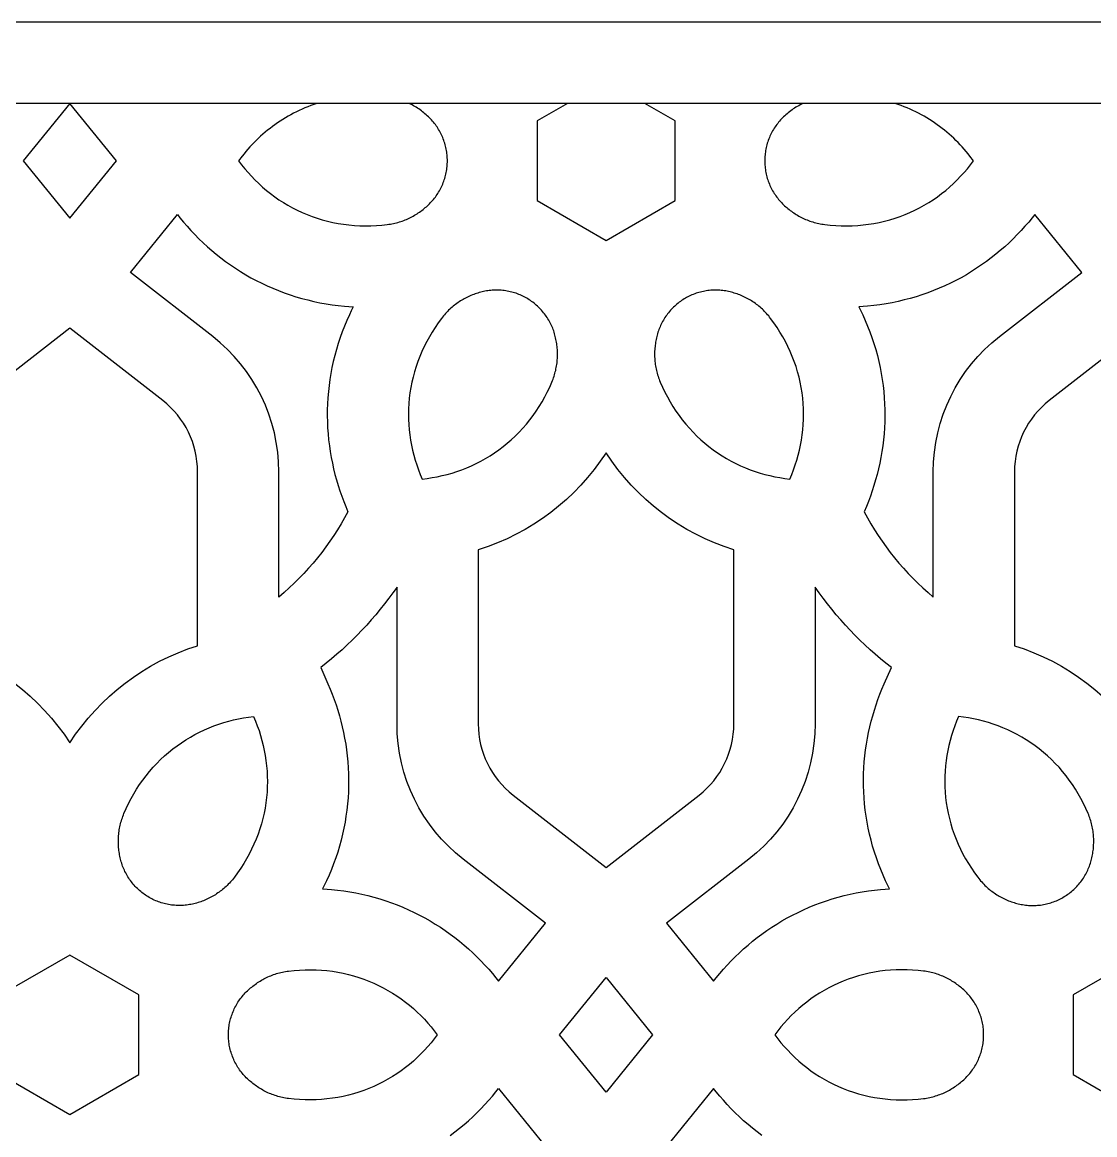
# Model space of a CAD drawing. Extents: x 14322 to 28868, y 1949 to 5319.
# Drawn here: x 19731 to 21516, y 3468 to 5319 of the extents above; entities that cross this region are included whole.
import ezdxf

# ---------------------------------------------------------------- set-up
doc = ezdxf.new("R2010")
doc.units = 0
doc.layers.add('LAYER_01', color=1, linetype='CONTINUOUS')

msp = doc.modelspace()

# ---------------------------------------------------------------- linework, layer by layer
at = {"layer": 'LAYER_01'}
for points in [[(14321.9, 1949.2), (28868, 1949.2), (28868, 5318.8), (14321.9, 5318.8)], [(14457.1, 2084.4), (28732.8, 2084.4), (28732.8, 5183.7), (14457.1, 5183.7)], [(19810.5, 5183.7), (19733, 5088.3), (19810.5, 4992.9), (19887.9, 5088.3)], [(20221.5, 5183.7), (20216.5, 5182), (20211.5, 5180.2), (20206.6, 5178.3), (20201.7, 5176.3), (20196.9, 5174.2), (20192.1, 5172), (20187.4, 5169.8), (20182.8, 5167.4), (20178.1, 5164.9), (20173.6, 5162.4), (20169.1, 5159.8), (20164.7, 5157), (20160.4, 5154.3), (20156.1, 5151.4), (20151.8, 5148.4), (20147.7, 5145.4), (20143.6, 5142.3), (20139.6, 5139.1), (20135.7, 5135.8), (20131.8, 5132.5), (20128, 5129.1), (20124.3, 5125.7), (20120.6, 5122.2), (20117.1, 5118.6), (20113.6, 5115), (20110.1, 5111.3), (20106.8, 5107.6), (20103.5, 5103.8), (20100.4, 5100), (20097.2, 5096.2), (20091.3, 5088.3), (20096.3, 5081.7), (20101.5, 5075.1), (20107, 5068.7), (20112.7, 5062.5), (20118.6, 5056.4), (20124.8, 5050.4), (20131.1, 5044.7), (20137.7, 5039.1), (20144.4, 5033.7), (20151.4, 5028.5), (20158.5, 5023.6), (20165.9, 5018.8), (20173.4, 5014.3), (20181.1, 5010.1), (20189, 5006.1), (20197, 5002.3), (20205.2, 4998.9), (20213.5, 4995.7), (20222, 4992.8), (20230.5, 4990.1), (20239.2, 4987.8), (20248, 4985.8), (20256.9, 4984.1), (20265.8, 4982.6), (20274.9, 4981.5), (20283.9, 4980.7), (20293, 4980.2), (20302.2, 4980), (20311.3, 4980.1), (20320.5, 4980.5), (20329.6, 4981.3), (20338.7, 4982.3), (20341.3, 4982.6), (20343.9, 4983), (20346.4, 4983.5), (20348.9, 4984), (20351.4, 4984.6), (20353.9, 4985.2), (20356.4, 4985.8), (20358.8, 4986.6), (20361.2, 4987.3), (20363.6, 4988.1), (20366, 4989), (20368.3, 4989.9), (20370.7, 4990.9), (20372.9, 4991.9), (20375.2, 4992.9), (20377.4, 4994), (20379.7, 4995.2), (20381.8, 4996.3), (20384, 4997.6), (20386.1, 4998.8), (20388.2, 5000.1), (20390.3, 5001.5), (20392.3, 5002.9), (20394.3, 5004.3), (20396.2, 5005.8), (20398.2, 5007.3), (20400.1, 5008.8), (20401.9, 5010.4), (20403.8, 5011.9), (20405.6, 5013.6), (20407.3, 5015.2), (20409, 5016.9), (20410.7, 5018.7), (20412.4, 5020.4), (20414, 5022.3), (20415.6, 5024.1), (20417.2, 5026), (20418.7, 5028), (20420.1, 5030), (20421.5, 5032), (20422.9, 5034.1), (20424.2, 5036.2), (20425.5, 5038.4), (20426.7, 5040.6), (20427.9, 5042.8), (20429, 5045.1), (20430, 5047.3), (20431, 5049.6), (20431.9, 5052), (20432.8, 5054.3), (20433.6, 5056.7), (20434.4, 5059.1), (20435.1, 5061.5), (20435.7, 5063.9), (20436.3, 5066.3), (20436.8, 5068.8), (20437.3, 5071.2), (20437.7, 5073.7), (20438, 5076.1), (20438.3, 5078.6), (20438.5, 5081), (20438.6, 5083.4), (20438.7, 5085.9), (20438.7, 5088.3), (20438.7, 5090.7), (20438.6, 5093.1), (20438.5, 5095.6), (20438.3, 5098), (20438, 5100.5), (20437.7, 5102.9), (20437.3, 5105.4), (20436.8, 5107.8), (20436.3, 5110.2), (20435.7, 5112.7), (20435.1, 5115.1), (20434.4, 5117.5), (20433.6, 5119.9), (20432.8, 5122.3), (20431.9, 5124.6), (20431, 5126.9), (20430, 5129.3), (20429, 5131.5), (20427.9, 5133.8), (20426.7, 5136), (20425.5, 5138.2), (20424.2, 5140.4), (20422.9, 5142.5), (20421.5, 5144.6), (20420.1, 5146.6), (20418.7, 5148.6), (20417.2, 5150.6), (20415.6, 5152.5), (20414, 5154.3), (20412.4, 5156.2), (20410.7, 5157.9), (20409, 5159.7), (20407.2, 5161.5), (20405.3, 5163.2), (20403.4, 5165), (20401.4, 5166.6), (20399.5, 5168.3), (20397.4, 5169.9), (20395.4, 5171.5), (20393.3, 5173), (20391.1, 5174.5), (20388.9, 5176), (20386.7, 5177.4), (20384.5, 5178.7), (20382.2, 5180), (20379.9, 5181.3), (20377.5, 5182.5), (20375.2, 5183.7)], [(20638.3, 5183.7), (20587.9, 5154.6), (20587.9, 5022), (20702.7, 4955.7), (20817.6, 5022), (20817.6, 5154.6), (20767.2, 5183.7)], [(21030.3, 5183.7), (21027.9, 5182.5), (21025.5, 5181.3), (21023.2, 5180), (21020.9, 5178.7), (21018.7, 5177.4), (21016.5, 5176), (21014.3, 5174.5), (21012.2, 5173), (21010.1, 5171.5), (21008, 5169.9), (21006, 5168.3), (21004, 5166.6), (21002, 5165), (21000.1, 5163.2), (20998.2, 5161.5), (20996.4, 5159.7), (20994.7, 5157.9), (20993, 5156.2), (20991.4, 5154.3), (20989.8, 5152.5), (20988.3, 5150.6), (20986.8, 5148.6), (20985.3, 5146.6), (20983.9, 5144.6), (20982.5, 5142.5), (20981.2, 5140.4), (20979.9, 5138.2), (20978.7, 5136), (20977.6, 5133.8), (20976.5, 5131.5), (20975.4, 5129.3), (20974.4, 5126.9), (20973.5, 5124.6), (20972.6, 5122.3), (20971.8, 5119.9), (20971, 5117.5), (20970.3, 5115.1), (20969.7, 5112.7), (20969.1, 5110.2), (20968.6, 5107.8), (20968.2, 5105.4), (20967.8, 5102.9), (20967.4, 5100.5), (20967.2, 5098), (20967, 5095.6), (20966.8, 5093.1), (20966.7, 5090.7), (20966.7, 5088.3), (20966.7, 5085.9), (20966.8, 5083.4), (20967, 5081), (20967.2, 5078.6), (20967.4, 5076.1), (20967.8, 5073.7), (20968.2, 5071.2), (20968.6, 5068.8), (20969.1, 5066.3), (20969.7, 5063.9), (20970.3, 5061.5), (20971, 5059.1), (20971.8, 5056.7), (20972.6, 5054.3), (20973.5, 5052), (20974.4, 5049.6), (20975.4, 5047.3), (20976.5, 5045.1), (20977.6, 5042.8), (20978.7, 5040.6), (20979.9, 5038.4), (20981.2, 5036.2), (20982.5, 5034.1), (20983.9, 5032), (20985.3, 5030), (20986.8, 5028), (20988.3, 5026), (20989.8, 5024.1), (20991.4, 5022.3), (20993, 5020.4), (20994.7, 5018.7), (20996.4, 5016.9), (20998.1, 5015.2), (20999.9, 5013.6), (21001.7, 5011.9), (21003.5, 5010.4), (21005.4, 5008.8), (21007.3, 5007.3), (21009.2, 5005.8), (21011.2, 5004.3), (21013.1, 5002.9), (21015.2, 5001.5), (21017.2, 5000.1), (21019.3, 4998.8), (21021.4, 4997.6), (21023.6, 4996.3), (21025.8, 4995.2), (21028, 4994), (21030.2, 4992.9), (21032.5, 4991.9), (21034.8, 4990.9), (21037.1, 4989.9), (21039.4, 4989), (21041.8, 4988.1), (21044.2, 4987.3), (21046.6, 4986.6), (21049, 4985.8), (21051.5, 4985.2), (21054, 4984.6), (21056.5, 4984), (21059, 4983.5), (21061.5, 4983), (21064.1, 4982.6), (21066.7, 4982.3), (21075.8, 4981.3), (21085, 4980.5), (21094.1, 4980.1), (21103.3, 4980), (21112.4, 4980.2), (21121.5, 4980.7), (21130.6, 4981.5), (21139.6, 4982.6), (21148.5, 4984.1), (21157.4, 4985.8), (21166.2, 4987.8), (21174.9, 4990.1), (21183.5, 4992.8), (21191.9, 4995.7), (21200.2, 4998.9), (21208.4, 5002.3), (21216.4, 5006.1), (21224.3, 5010.1), (21232, 5014.3), (21239.6, 5018.8), (21246.9, 5023.6), (21254.1, 5028.5), (21261, 5033.7), (21267.8, 5039.1), (21274.3, 5044.7), (21280.7, 5050.4), (21286.8, 5056.4), (21292.7, 5062.5), (21298.4, 5068.7), (21303.9, 5075.1), (21309.1, 5081.7), (21314.2, 5088.3), (21308.2, 5096.2), (21305.1, 5100), (21301.9, 5103.8), (21298.6, 5107.6), (21295.3, 5111.3), (21291.9, 5115), (21288.4, 5118.6), (21284.8, 5122.2), (21281.2, 5125.7), (21277.4, 5129.1), (21273.6, 5132.5), (21269.8, 5135.8), (21265.8, 5139.1), (21261.8, 5142.3), (21257.7, 5145.4), (21253.6, 5148.4), (21249.4, 5151.4), (21245.1, 5154.3), (21240.7, 5157), (21236.3, 5159.8), (21231.8, 5162.4), (21227.3, 5164.9), (21222.7, 5167.4), (21218, 5169.8), (21213.3, 5172), (21208.5, 5174.2), (21203.7, 5176.3), (21198.8, 5178.3), (21193.9, 5180.2), (21188.9, 5182), (21183.9, 5183.7)], [(20570.7, 4859.7), (20568.6, 4860.9), (20566.5, 4862), (20564.3, 4863.1), (20562.1, 4864.1), (20559.8, 4865.1), (20557.5, 4866.1), (20555.2, 4867), (20552.9, 4867.8), (20550.5, 4868.6), (20548.1, 4869.3), (20545.7, 4869.9), (20543.3, 4870.5), (20540.8, 4871.1), (20538.4, 4871.6), (20535.9, 4872), (20533.4, 4872.3), (20530.9, 4872.6), (20528.4, 4872.8), (20525.9, 4873), (20523.4, 4873.1), (20520.9, 4873.2), (20518.4, 4873.1), (20515.9, 4873.1), (20513.4, 4872.9), (20510.9, 4872.7), (20508.5, 4872.5), (20506, 4872.1), (20503.6, 4871.8), (20501.2, 4871.3), (20498.8, 4870.8), (20496.4, 4870.3), (20494.1, 4869.7), (20491.7, 4869), (20489.4, 4868.3), (20487.1, 4867.6), (20484.8, 4866.8), (20482.5, 4865.9), (20480.3, 4865.1), (20478, 4864.1), (20475.7, 4863.2), (20473.5, 4862.2), (20471.3, 4861.1), (20469.1, 4860), (20466.9, 4858.8), (20464.8, 4857.6), (20462.6, 4856.4), (20460.5, 4855.1), (20458.4, 4853.7), (20456.4, 4852.4), (20454.3, 4850.9), (20452.3, 4849.4), (20450.3, 4847.9), (20448.4, 4846.3), (20446.4, 4844.7), (20444.5, 4843.1), (20442.7, 4841.3), (20440.8, 4839.6), (20439, 4837.8), (20437.2, 4836), (20435.5, 4834.1), (20433.8, 4832.1), (20432.1, 4830.2), (20430.5, 4828.2), (20428.9, 4826.1), (20423.5, 4818.7), (20418.3, 4811.1), (20413.3, 4803.4), (20408.7, 4795.6), (20404.3, 4787.5), (20400.2, 4779.4), (20396.3, 4771.2), (20392.8, 4762.8), (20389.5, 4754.3), (20386.6, 4745.8), (20384, 4737.2), (20381.6, 4728.5), (20379.6, 4719.7), (20377.9, 4711), (20376.5, 4702.2), (20375.4, 4693.3), (20374.6, 4684.5), (20374.2, 4675.7), (20374, 4666.9), (20374.1, 4658.1), (20374.5, 4649.4), (20375.3, 4640.7), (20376.3, 4632.1), (20377.6, 4623.6), (20379.1, 4615.1), (20380.9, 4606.7), (20383, 4598.4), (20385.3, 4590.3), (20387.9, 4582.2), (20390.7, 4574.3), (20393.7, 4566.4), (20397, 4558.8), (20405.3, 4559.8), (20413.5, 4561.1), (20421.8, 4562.6), (20430.1, 4564.4), (20438.3, 4566.5), (20446.5, 4568.8), (20454.7, 4571.4), (20462.8, 4574.3), (20470.8, 4577.5), (20478.8, 4580.9), (20486.7, 4584.6), (20494.5, 4588.6), (20502.1, 4592.9), (20509.7, 4597.5), (20517.1, 4602.3), (20524.3, 4607.4), (20531.4, 4612.7), (20538.3, 4618.3), (20545.1, 4624.2), (20551.6, 4630.3), (20558, 4636.7), (20564.1, 4643.3), (20570.1, 4650.1), (20575.8, 4657.1), (20581.3, 4664.4), (20586.5, 4671.8), (20591.5, 4679.5), (20596.2, 4687.3), (20600.7, 4695.3), (20604.9, 4703.4), (20608.9, 4711.7), (20612.6, 4720.1), (20613.5, 4722.5), (20614.5, 4724.9), (20615.3, 4727.3), (20616.2, 4729.8), (20616.9, 4732.2), (20617.6, 4734.7), (20618.3, 4737.1), (20618.9, 4739.6), (20619.4, 4742.1), (20619.9, 4744.6), (20620.3, 4747), (20620.7, 4749.5), (20621.1, 4752), (20621.3, 4754.5), (20621.6, 4757), (20621.7, 4759.5), (20621.8, 4762), (20621.9, 4764.4), (20621.9, 4766.9), (20621.9, 4769.4), (20621.8, 4771.8), (20621.7, 4774.3), (20621.5, 4776.7), (20621.2, 4779.2), (20621, 4781.6), (20620.6, 4784), (20620.2, 4786.4), (20619.8, 4788.8), (20619.4, 4791.2), (20618.8, 4793.6), (20618.3, 4795.9), (20617.7, 4798.3), (20617, 4800.6), (20616.3, 4802.9), (20615.6, 4805.3), (20614.7, 4807.6), (20613.9, 4809.9), (20612.9, 4812.2), (20611.9, 4814.4), (20610.8, 4816.7), (20609.7, 4818.9), (20608.5, 4821.1), (20607.3, 4823.3), (20606, 4825.4), (20604.7, 4827.5), (20603.3, 4829.6), (20601.8, 4831.7), (20600.3, 4833.7), (20598.8, 4835.6), (20597.2, 4837.6), (20595.5, 4839.5), (20593.8, 4841.3), (20592.1, 4843.1), (20590.3, 4844.9), (20588.5, 4846.6), (20586.7, 4848.3), (20584.8, 4849.9), (20582.9, 4851.4), (20580.9, 4853), (20578.9, 4854.4), (20576.9, 4855.8), (20574.9, 4857.2), (20572.8, 4858.4)], [(20834.7, 4859.7), (20832.6, 4858.4), (20830.6, 4857.2), (20828.5, 4855.8), (20826.5, 4854.4), (20824.5, 4853), (20822.6, 4851.4), (20820.6, 4849.9), (20818.8, 4848.3), (20816.9, 4846.6), (20815.1, 4844.9), (20813.3, 4843.1), (20811.6, 4841.3), (20809.9, 4839.5), (20808.2, 4837.6), (20806.6, 4835.6), (20805.1, 4833.7), (20803.6, 4831.7), (20802.1, 4829.6), (20800.7, 4827.5), (20799.4, 4825.4), (20798.1, 4823.3), (20796.9, 4821.1), (20795.7, 4818.9), (20794.6, 4816.7), (20793.5, 4814.4), (20792.5, 4812.2), (20791.6, 4809.9), (20790.7, 4807.6), (20789.9, 4805.3), (20789.1, 4802.9), (20788.4, 4800.6), (20787.7, 4798.3), (20787.1, 4795.9), (20786.6, 4793.6), (20786.1, 4791.2), (20785.6, 4788.8), (20785.2, 4786.4), (20784.8, 4784), (20784.5, 4781.6), (20784.2, 4779.2), (20784, 4776.7), (20783.8, 4774.3), (20783.6, 4771.8), (20783.5, 4769.4), (20783.5, 4766.9), (20783.5, 4764.4), (20783.6, 4762), (20783.7, 4759.5), (20783.9, 4757), (20784.1, 4754.5), (20784.4, 4752), (20784.7, 4749.5), (20785.1, 4747), (20785.5, 4744.6), (20786, 4742.1), (20786.5, 4739.6), (20787.1, 4737.1), (20787.8, 4734.7), (20788.5, 4732.2), (20789.3, 4729.8), (20790.1, 4727.3), (20791, 4724.9), (20791.9, 4722.5), (20792.9, 4720.1), (20796.6, 4711.7), (20800.5, 4703.4), (20804.7, 4695.3), (20809.2, 4687.3), (20813.9, 4679.5), (20818.9, 4671.8), (20824.2, 4664.4), (20829.6, 4657.1), (20835.4, 4650.1), (20841.3, 4643.3), (20847.4, 4636.7), (20853.8, 4630.3), (20860.3, 4624.2), (20867.1, 4618.3), (20874, 4612.7), (20881.1, 4607.4), (20888.4, 4602.3), (20895.8, 4597.5), (20903.3, 4592.9), (20911, 4588.6), (20918.7, 4584.6), (20926.6, 4580.9), (20934.6, 4577.5), (20942.6, 4574.3), (20950.7, 4571.4), (20958.9, 4568.8), (20967.1, 4566.5), (20975.3, 4564.4), (20983.6, 4562.6), (20991.9, 4561.1), (21000.2, 4559.8), (21008.4, 4558.8), (21011.7, 4566.4), (21014.7, 4574.3), (21017.5, 4582.2), (21020.1, 4590.3), (21022.4, 4598.4), (21024.5, 4606.7), (21026.3, 4615.1), (21027.9, 4623.6), (21029.1, 4632.1), (21030.2, 4640.7), (21030.9, 4649.4), (21031.3, 4658.1), (21031.4, 4666.9), (21031.3, 4675.7), (21030.8, 4684.5), (21030, 4693.3), (21028.9, 4702.2), (21027.5, 4711), (21025.8, 4719.7), (21023.8, 4728.5), (21021.5, 4737.2), (21018.8, 4745.8), (21015.9, 4754.3), (21012.6, 4762.8), (21009.1, 4771.2), (21005.3, 4779.4), (21001.2, 4787.5), (20996.8, 4795.6), (20992.1, 4803.4), (20987.2, 4811.1), (20982, 4818.7), (20976.5, 4826.1), (20974.9, 4828.2), (20973.3, 4830.2), (20971.6, 4832.1), (20969.9, 4834.1), (20968.2, 4836), (20966.4, 4837.8), (20964.6, 4839.6), (20962.8, 4841.3), (20960.9, 4843.1), (20959, 4844.7), (20957.1, 4846.3), (20955.1, 4847.9), (20953.1, 4849.4), (20951.1, 4850.9), (20949.1, 4852.4), (20947, 4853.7), (20944.9, 4855.1), (20942.8, 4856.4), (20940.6, 4857.6), (20938.5, 4858.8), (20936.3, 4860), (20934.1, 4861.1), (20931.9, 4862.2), (20929.7, 4863.2), (20927.4, 4864.1), (20925.2, 4865.1), (20922.9, 4865.9), (20920.6, 4866.8), (20918.3, 4867.6), (20916, 4868.3), (20913.7, 4869), (20911.4, 4869.7), (20909, 4870.3), (20906.6, 4870.8), (20904.2, 4871.3), (20901.8, 4871.8), (20899.4, 4872.1), (20897, 4872.5), (20894.5, 4872.7), (20892, 4872.9), (20889.5, 4873.1), (20887, 4873.1), (20884.5, 4873.2), (20882, 4873.1), (20879.5, 4873), (20877, 4872.8), (20874.5, 4872.6), (20872, 4872.3), (20869.5, 4872), (20867.1, 4871.6), (20864.6, 4871.1), (20862.2, 4870.5), (20859.7, 4869.9), (20857.3, 4869.3), (20854.9, 4868.6), (20852.6, 4867.8), (20850.2, 4867), (20847.9, 4866.1), (20845.6, 4865.1), (20843.4, 4864.1), (20841.1, 4863.1), (20839, 4862), (20836.8, 4860.9)], [(19942.5, 3862.6), (19940.4, 3863.9), (19938.3, 3865.2), (19936.3, 3866.5), (19934.3, 3867.9), (19932.3, 3869.4), (19930.3, 3870.9), (19928.4, 3872.4), (19926.5, 3874.1), (19924.7, 3875.7), (19922.9, 3877.4), (19921.1, 3879.2), (19919.3, 3881), (19917.7, 3882.8), (19916, 3884.7), (19914.4, 3886.7), (19912.9, 3888.6), (19911.4, 3890.7), (19909.9, 3892.7), (19908.5, 3894.8), (19907.2, 3896.9), (19905.9, 3899.1), (19904.6, 3901.2), (19903.5, 3903.4), (19902.3, 3905.7), (19901.3, 3907.9), (19900.3, 3910.2), (19899.3, 3912.4), (19898.4, 3914.7), (19897.6, 3917.1), (19896.9, 3919.4), (19896.1, 3921.7), (19895.5, 3924), (19894.9, 3926.4), (19894.3, 3928.7), (19893.8, 3931.1), (19893.4, 3933.5), (19892.9, 3935.9), (19892.6, 3938.3), (19892.2, 3940.7), (19892, 3943.1), (19891.7, 3945.6), (19891.5, 3948), (19891.4, 3950.5), (19891.3, 3952.9), (19891.3, 3955.4), (19891.3, 3957.9), (19891.3, 3960.4), (19891.5, 3962.8), (19891.6, 3965.3), (19891.9, 3967.8), (19892.1, 3970.3), (19892.5, 3972.8), (19892.8, 3975.3), (19893.3, 3977.8), (19893.8, 3980.2), (19894.3, 3982.7), (19894.9, 3985.2), (19895.6, 3987.6), (19896.3, 3990.1), (19897, 3992.6), (19897.9, 3995), (19898.7, 3997.4), (19899.7, 3999.8), (19900.6, 4002.2), (19904.3, 4010.7), (19908.3, 4018.9), (19912.5, 4027.1), (19917, 4035), (19921.7, 4042.9), (19926.7, 4050.5), (19931.9, 4057.9), (19937.4, 4065.2), (19943.1, 4072.2), (19949, 4079.1), (19955.2, 4085.6), (19961.6, 4092), (19968.1, 4098.1), (19974.9, 4104), (19981.8, 4109.6), (19988.9, 4115), (19996.1, 4120), (20003.5, 4124.9), (20011.1, 4129.4), (20018.7, 4133.7), (20026.5, 4137.7), (20034.4, 4141.4), (20042.3, 4144.8), (20050.4, 4148), (20058.5, 4150.9), (20066.7, 4153.5), (20074.9, 4155.8), (20083.1, 4157.9), (20091.4, 4159.7), (20099.7, 4161.2), (20107.9, 4162.5), (20116.2, 4163.6), (20119.4, 4155.9), (20122.5, 4148.1), (20125.3, 4140.1), (20127.8, 4132.1), (20130.2, 4123.9), (20132.2, 4115.6), (20134.1, 4107.2), (20135.6, 4098.8), (20136.9, 4090.2), (20137.9, 4081.6), (20138.6, 4072.9), (20139.1, 4064.2), (20139.2, 4055.4), (20139, 4046.6), (20138.6, 4037.8), (20137.8, 4029), (20136.7, 4020.2), (20135.3, 4011.4), (20133.6, 4002.6), (20131.6, 3993.9), (20129.2, 3985.2), (20126.6, 3976.5), (20123.7, 3968), (20120.4, 3959.5), (20116.9, 3951.2), (20113, 3942.9), (20108.9, 3934.8), (20104.5, 3926.8), (20099.9, 3918.9), (20094.9, 3911.2), (20089.7, 3903.6), (20084.3, 3896.2), (20082.7, 3894.2), (20081.1, 3892.1), (20079.4, 3890.2), (20077.7, 3888.3), (20076, 3886.4), (20074.2, 3884.5), (20072.4, 3882.7), (20070.5, 3881), (20068.7, 3879.3), (20066.8, 3877.6), (20064.8, 3876), (20062.9, 3874.4), (20060.9, 3872.9), (20058.9, 3871.4), (20056.8, 3870), (20054.7, 3868.6), (20052.7, 3867.2), (20050.5, 3865.9), (20048.4, 3864.7), (20046.3, 3863.5), (20044.1, 3862.3), (20041.9, 3861.2), (20039.7, 3860.2), (20037.4, 3859.1), (20035.2, 3858.2), (20032.9, 3857.2), (20030.7, 3856.4), (20028.4, 3855.5), (20026.1, 3854.8), (20023.8, 3854), (20021.4, 3853.3), (20019.1, 3852.7), (20016.8, 3852.1), (20014.4, 3851.5), (20012, 3851), (20009.6, 3850.6), (20007.2, 3850.2), (20004.7, 3849.9), (20002.3, 3849.6), (19999.8, 3849.4), (19997.3, 3849.3), (19994.8, 3849.2), (19992.3, 3849.2), (19989.8, 3849.2), (19987.3, 3849.3), (19984.8, 3849.5), (19982.3, 3849.7), (19979.8, 3850), (19977.3, 3850.4), (19974.8, 3850.8), (19972.4, 3851.2), (19969.9, 3851.8), (19967.5, 3852.4), (19965.1, 3853), (19962.7, 3853.8), (19960.3, 3854.5), (19958, 3855.4), (19955.7, 3856.3), (19953.4, 3857.2), (19951.1, 3858.2), (19948.9, 3859.2), (19946.7, 3860.3), (19944.6, 3861.5)], [(21463, 3862.6), (21465, 3863.9), (21467.1, 3865.2), (21469.1, 3866.5), (21471.1, 3867.9), (21473.1, 3869.4), (21475.1, 3870.9), (21477, 3872.4), (21478.9, 3874.1), (21480.8, 3875.7), (21482.6, 3877.4), (21484.3, 3879.2), (21486.1, 3881), (21487.8, 3882.8), (21489.4, 3884.7), (21491, 3886.7), (21492.6, 3888.6), (21494.1, 3890.7), (21495.5, 3892.7), (21496.9, 3894.8), (21498.3, 3896.9), (21499.6, 3899.1), (21500.8, 3901.2), (21502, 3903.4), (21503.1, 3905.7), (21504.1, 3907.9), (21505.1, 3910.2), (21506.1, 3912.4), (21507, 3914.7), (21507.8, 3917.1), (21508.6, 3919.4), (21509.3, 3921.7), (21509.9, 3924), (21510.5, 3926.4), (21511.1, 3928.7), (21511.6, 3931.1), (21512.1, 3933.5), (21512.5, 3935.9), (21512.9, 3938.3), (21513.2, 3940.7), (21513.5, 3943.1), (21513.7, 3945.6), (21513.9, 3948), (21514, 3950.5), (21514.1, 3952.9), (21514.2, 3955.4), (21514.1, 3957.9), (21514.1, 3960.4), (21514, 3962.8), (21513.8, 3965.3), (21513.6, 3967.8), (21513.3, 3970.3), (21513, 3972.8), (21512.6, 3975.3), (21512.1, 3977.8), (21511.7, 3980.2), (21511.1, 3982.7), (21510.5, 3985.2), (21509.9, 3987.6), (21509.2, 3990.1), (21508.4, 3992.6), (21507.6, 3995), (21506.7, 3997.4), (21505.8, 3999.8), (21504.8, 4002.2), (21501.1, 4010.7), (21497.1, 4018.9), (21492.9, 4027.1), (21488.4, 4035), (21483.7, 4042.9), (21478.7, 4050.5), (21473.5, 4057.9), (21468, 4065.2), (21462.3, 4072.2), (21456.4, 4079.1), (21450.2, 4085.6), (21443.9, 4092), (21437.3, 4098.1), (21430.6, 4104), (21423.6, 4109.6), (21416.6, 4115), (21409.3, 4120), (21401.9, 4124.9), (21394.4, 4129.4), (21386.7, 4133.7), (21378.9, 4137.7), (21371.1, 4141.4), (21363.1, 4144.8), (21355, 4148), (21346.9, 4150.9), (21338.8, 4153.5), (21330.6, 4155.8), (21322.3, 4157.9), (21314, 4159.7), (21305.8, 4161.2), (21297.5, 4162.5), (21289.2, 4163.6), (21286, 4155.9), (21283, 4148.1), (21280.2, 4140.1), (21277.6, 4132.1), (21275.3, 4123.9), (21273.2, 4115.6), (21271.4, 4107.2), (21269.8, 4098.8), (21268.5, 4090.2), (21267.5, 4081.6), (21266.8, 4072.9), (21266.4, 4064.2), (21266.2, 4055.4), (21266.4, 4046.6), (21266.9, 4037.8), (21267.6, 4029), (21268.7, 4020.2), (21270.1, 4011.4), (21271.8, 4002.6), (21273.9, 3993.9), (21276.2, 3985.2), (21278.8, 3976.5), (21281.8, 3968), (21285, 3959.5), (21288.6, 3951.2), (21292.4, 3942.9), (21296.5, 3934.8), (21300.9, 3926.8), (21305.6, 3918.9), (21310.5, 3911.2), (21315.7, 3903.6), (21321.1, 3896.2), (21322.7, 3894.2), (21324.4, 3892.1), (21326, 3890.2), (21327.7, 3888.3), (21329.5, 3886.4), (21331.2, 3884.5), (21333.1, 3882.7), (21334.9, 3881), (21336.8, 3879.3), (21338.7, 3877.6), (21340.6, 3876), (21342.6, 3874.4), (21344.5, 3872.9), (21346.6, 3871.4), (21348.6, 3870), (21350.7, 3868.6), (21352.8, 3867.2), (21354.9, 3865.9), (21357, 3864.7), (21359.2, 3863.5), (21361.3, 3862.3), (21363.5, 3861.2), (21365.8, 3860.2), (21368, 3859.1), (21370.2, 3858.2), (21372.5, 3857.2), (21374.8, 3856.4), (21377.1, 3855.5), (21379.3, 3854.8), (21381.7, 3854), (21384, 3853.3), (21386.3, 3852.7), (21388.6, 3852.1), (21391, 3851.5), (21393.4, 3851), (21395.8, 3850.6), (21398.3, 3850.2), (21400.7, 3849.9), (21403.2, 3849.6), (21405.6, 3849.4), (21408.1, 3849.3), (21410.6, 3849.2), (21413.1, 3849.2), (21415.6, 3849.2), (21418.1, 3849.3), (21420.6, 3849.5), (21423.1, 3849.7), (21425.6, 3850), (21428.1, 3850.4), (21430.6, 3850.8), (21433.1, 3851.2), (21435.5, 3851.8), (21437.9, 3852.4), (21440.3, 3853), (21442.7, 3853.8), (21445.1, 3854.5), (21447.4, 3855.4), (21449.8, 3856.3), (21452, 3857.2), (21454.3, 3858.2), (21456.5, 3859.2), (21458.7, 3860.3), (21460.8, 3861.5)], [(19810.5, 3766.6), (19695.6, 3700.3), (19695.6, 3567.7), (19810.5, 3501.4), (19925.3, 3567.7), (19925.3, 3700.3)], [(21594.9, 3766.6), (21480.1, 3700.3), (21480.1, 3567.7), (21594.9, 3501.4), (21709.8, 3567.7), (21709.8, 3700.3)], [(20074.5, 3634), (20074.5, 3636.4), (20074.6, 3638.9), (20074.7, 3641.3), (20074.9, 3643.8), (20075.2, 3646.2), (20075.5, 3648.7), (20075.9, 3651.1), (20076.4, 3653.5), (20076.9, 3656), (20077.5, 3658.4), (20078.1, 3660.8), (20078.8, 3663.2), (20079.5, 3665.6), (20080.4, 3668), (20081.2, 3670.3), (20082.2, 3672.7), (20083.2, 3675), (20084.2, 3677.3), (20085.3, 3679.5), (20086.5, 3681.7), (20087.7, 3683.9), (20089, 3686.1), (20090.3, 3688.2), (20091.6, 3690.3), (20093.1, 3692.3), (20094.5, 3694.3), (20096, 3696.3), (20097.6, 3698.2), (20099.2, 3700.1), (20100.8, 3701.9), (20102.4, 3703.7), (20104.1, 3705.4), (20105.9, 3707.1), (20107.6, 3708.7), (20109.4, 3710.4), (20111.3, 3712), (20113.1, 3713.5), (20115, 3715.1), (20117, 3716.6), (20118.9, 3718), (20120.9, 3719.4), (20122.9, 3720.8), (20125, 3722.2), (20127.1, 3723.5), (20129.2, 3724.7), (20131.4, 3726), (20133.5, 3727.2), (20135.7, 3728.3), (20138, 3729.4), (20140.2, 3730.4), (20142.5, 3731.4), (20144.8, 3732.4), (20147.2, 3733.3), (20149.6, 3734.2), (20152, 3735), (20154.4, 3735.8), (20156.8, 3736.5), (20159.3, 3737.1), (20161.7, 3737.8), (20164.3, 3738.3), (20166.8, 3738.8), (20169.3, 3739.3), (20171.9, 3739.7), (20174.4, 3740.1), (20183.6, 3741.1), (20192.7, 3741.8), (20201.9, 3742.2), (20211, 3742.3), (20220.2, 3742.1), (20229.3, 3741.6), (20238.3, 3740.8), (20247.3, 3739.7), (20256.3, 3738.3), (20265.2, 3736.5), (20274, 3734.5), (20282.6, 3732.2), (20291.2, 3729.6), (20299.7, 3726.7), (20308, 3723.5), (20316.2, 3720), (20324.2, 3716.3), (20332.1, 3712.3), (20339.8, 3708), (20347.3, 3703.5), (20354.7, 3698.8), (20361.8, 3693.8), (20368.8, 3688.6), (20375.5, 3683.2), (20382.1, 3677.7), (20388.4, 3671.9), (20394.6, 3666), (20400.5, 3659.8), (20406.2, 3653.6), (20411.6, 3647.2), (20416.9, 3640.7), (20421.9, 3634), (20416.9, 3627.4), (20411.6, 3620.9), (20406.2, 3614.5), (20400.5, 3608.2), (20394.6, 3602.1), (20388.4, 3596.2), (20382.1, 3590.4), (20375.5, 3584.8), (20368.8, 3579.4), (20361.8, 3574.2), (20354.7, 3569.3), (20347.3, 3564.5), (20339.8, 3560), (20332.1, 3555.8), (20324.2, 3551.8), (20316.2, 3548), (20308, 3544.6), (20299.7, 3541.4), (20291.2, 3538.5), (20282.6, 3535.9), (20274, 3533.5), (20265.2, 3531.5), (20256.3, 3529.8), (20247.3, 3528.4), (20238.3, 3527.3), (20229.3, 3526.4), (20220.2, 3525.9), (20211, 3525.7), (20201.9, 3525.9), (20192.7, 3526.3), (20183.6, 3527), (20174.4, 3528), (20171.9, 3528.3), (20169.3, 3528.7), (20166.8, 3529.2), (20164.3, 3529.7), (20161.7, 3530.3), (20159.3, 3530.9), (20156.8, 3531.6), (20154.4, 3532.3), (20152, 3533), (20149.6, 3533.9), (20147.2, 3534.7), (20144.8, 3535.6), (20142.5, 3536.6), (20140.2, 3537.6), (20138, 3538.7), (20135.7, 3539.8), (20133.5, 3540.9), (20131.4, 3542.1), (20129.2, 3543.3), (20127.1, 3544.6), (20125, 3545.9), (20122.9, 3547.2), (20120.9, 3548.6), (20118.9, 3550), (20117, 3551.5), (20115, 3553), (20113.1, 3554.5), (20111.3, 3556.1), (20109.4, 3557.7), (20107.6, 3559.3), (20105.9, 3561), (20104.1, 3562.7), (20102.4, 3564.4), (20100.8, 3566.2), (20099.2, 3568), (20097.6, 3569.8), (20096, 3571.8), (20094.5, 3573.7), (20093.1, 3575.7), (20091.6, 3577.8), (20090.3, 3579.8), (20089, 3582), (20087.7, 3584.1), (20086.5, 3586.3), (20085.3, 3588.5), (20084.2, 3590.8), (20083.2, 3593.1), (20082.2, 3595.4), (20081.2, 3597.7), (20080.4, 3600.1), (20079.5, 3602.4), (20078.8, 3604.8), (20078.1, 3607.2), (20077.5, 3609.6), (20076.9, 3612.1), (20076.4, 3614.5), (20075.9, 3617), (20075.5, 3619.4), (20075.2, 3621.8), (20074.9, 3624.3), (20074.7, 3626.7), (20074.6, 3629.2), (20074.5, 3631.6)], [(21331, 3634), (21330.9, 3636.4), (21330.8, 3638.9), (21330.7, 3641.3), (21330.5, 3643.8), (21330.2, 3646.2), (21329.9, 3648.7), (21329.5, 3651.1), (21329.1, 3653.5), (21328.5, 3656), (21328, 3658.4), (21327.3, 3660.8), (21326.6, 3663.2), (21325.9, 3665.6), (21325.1, 3668), (21324.2, 3670.3), (21323.2, 3672.7), (21322.3, 3675), (21321.2, 3677.3), (21320.1, 3679.5), (21318.9, 3681.7), (21317.7, 3683.9), (21316.5, 3686.1), (21315.1, 3688.2), (21313.8, 3690.3), (21312.4, 3692.3), (21310.9, 3694.3), (21309.4, 3696.3), (21307.9, 3698.2), (21306.3, 3700.1), (21304.6, 3701.9), (21303, 3703.7), (21301.3, 3705.4), (21299.6, 3707.1), (21297.8, 3708.7), (21296, 3710.4), (21294.2, 3712), (21292.3, 3713.5), (21290.4, 3715.1), (21288.5, 3716.6), (21286.5, 3718), (21284.5, 3719.4), (21282.5, 3720.8), (21280.4, 3722.2), (21278.3, 3723.5), (21276.2, 3724.7), (21274.1, 3726), (21271.9, 3727.2), (21269.7, 3728.3), (21267.4, 3729.4), (21265.2, 3730.4), (21262.9, 3731.4), (21260.6, 3732.4), (21258.2, 3733.3), (21255.9, 3734.2), (21253.5, 3735), (21251.1, 3735.8), (21248.6, 3736.5), (21246.2, 3737.1), (21243.7, 3737.8), (21241.2, 3738.3), (21238.6, 3738.8), (21236.1, 3739.3), (21233.6, 3739.7), (21231, 3740.1), (21221.9, 3741.1), (21212.7, 3741.8), (21203.6, 3742.2), (21194.4, 3742.3), (21185.3, 3742.1), (21176.2, 3741.6), (21167.1, 3740.8), (21158.1, 3739.7), (21149.1, 3738.3), (21140.3, 3736.5), (21131.5, 3734.5), (21122.8, 3732.2), (21114.2, 3729.6), (21105.8, 3726.7), (21097.4, 3723.5), (21089.2, 3720), (21081.2, 3716.3), (21073.3, 3712.3), (21065.6, 3708), (21058.1, 3703.5), (21050.8, 3698.8), (21043.6, 3693.8), (21036.6, 3688.6), (21029.9, 3683.2), (21023.3, 3677.7), (21017, 3671.9), (21010.9, 3666), (21004.9, 3659.8), (20999.3, 3653.6), (20993.8, 3647.2), (20988.5, 3640.7), (20983.5, 3634), (20988.5, 3627.4), (20993.8, 3620.9), (20999.3, 3614.5), (21004.9, 3608.2), (21010.9, 3602.1), (21017, 3596.2), (21023.3, 3590.4), (21029.9, 3584.8), (21036.6, 3579.4), (21043.6, 3574.2), (21050.8, 3569.3), (21058.1, 3564.5), (21065.6, 3560), (21073.3, 3555.8), (21081.2, 3551.8), (21089.2, 3548), (21097.4, 3544.6), (21105.8, 3541.4), (21114.2, 3538.5), (21122.8, 3535.9), (21131.5, 3533.5), (21140.3, 3531.5), (21149.1, 3529.8), (21158.1, 3528.4), (21167.1, 3527.3), (21176.2, 3526.4), (21185.3, 3525.9), (21194.4, 3525.7), (21203.6, 3525.9), (21212.7, 3526.3), (21221.9, 3527), (21231, 3528), (21233.6, 3528.3), (21236.1, 3528.7), (21238.6, 3529.2), (21241.2, 3529.7), (21243.7, 3530.3), (21246.2, 3530.9), (21248.6, 3531.6), (21251.1, 3532.3), (21253.5, 3533), (21255.9, 3533.9), (21258.2, 3534.7), (21260.6, 3535.6), (21262.9, 3536.6), (21265.2, 3537.6), (21267.4, 3538.7), (21269.7, 3539.8), (21271.9, 3540.9), (21274.1, 3542.1), (21276.2, 3543.3), (21278.3, 3544.6), (21280.4, 3545.9), (21282.5, 3547.2), (21284.5, 3548.6), (21286.5, 3550), (21288.5, 3551.5), (21290.4, 3553), (21292.3, 3554.5), (21294.2, 3556.1), (21296, 3557.7), (21297.8, 3559.3), (21299.6, 3561), (21301.3, 3562.7), (21303, 3564.4), (21304.6, 3566.2), (21306.3, 3568), (21307.9, 3569.8), (21309.4, 3571.8), (21310.9, 3573.7), (21312.4, 3575.7), (21313.8, 3577.8), (21315.1, 3579.8), (21316.5, 3582), (21317.7, 3584.1), (21318.9, 3586.3), (21320.1, 3588.5), (21321.2, 3590.8), (21322.3, 3593.1), (21323.2, 3595.4), (21324.2, 3597.7), (21325.1, 3600.1), (21325.9, 3602.4), (21326.6, 3604.8), (21327.3, 3607.2), (21328, 3609.6), (21328.5, 3612.1), (21329.1, 3614.5), (21329.5, 3617), (21329.9, 3619.4), (21330.2, 3621.8), (21330.5, 3624.3), (21330.7, 3626.7), (21330.8, 3629.2), (21330.9, 3631.6)], [(20702.7, 3729.4), (20780.2, 3634), (20702.7, 3538.6), (20625.3, 3634)]]:
    msp.add_lwpolyline(points, close=True, dxfattribs=at)
for points in [[(20273.2, 4504.4, -0.097387), (20158.3, 4362.4), (20158.3, 4571, 0.231422), (20048.2, 4796.1), (19911.3, 4902.6), (19989.4, 4998.9), (19993.6, 4993.6), (19999.6, 4986.4), (20005.7, 4979.3), (20012.1, 4972.3), (20018.6, 4965.4), (20025.3, 4958.6), (20032.3, 4951.9), (20039.4, 4945.3), (20046.7, 4939), (20054.2, 4932.7), (20061.9, 4926.6), (20069.8, 4920.7), (20077.9, 4915), (20086.2, 4909.4), (20094.6, 4904), (20103.2, 4898.8), (20111.9, 4893.8), (20120.8, 4889.1), (20129.8, 4884.5), (20139, 4880.2), (20148.3, 4876.1), (20157.8, 4872.3), (20167.3, 4868.6), (20177, 4865.3), (20186.8, 4862.2), (20196.6, 4859.3), (20206.6, 4856.7), (20216.6, 4854.3), (20226.7, 4852.2), (20236.8, 4850.4), (20246.9, 4848.8), (20257.1, 4847.5), (20267.4, 4846.5), (20274.7, 4845.9), (20282.1, 4845.4), (20278.8, 4838.8), (20275.6, 4832.2), (20271.4, 4822.8), (20267.4, 4813.3), (20263.7, 4803.7), (20260.2, 4794.1), (20257, 4784.3), (20254, 4774.4), (20251.3, 4764.5), (20248.9, 4754.6), (20246.7, 4744.5), (20244.8, 4734.5), (20243.2, 4724.4), (20241.8, 4714.3), (20240.7, 4704.2), (20239.8, 4694.1), (20239.2, 4684), (20238.9, 4673.9), (20238.8, 4663.8), (20239, 4653.8), (20239.5, 4643.8), (20240.2, 4633.9), (20241.1, 4624), (20242.3, 4614.2), (20243.7, 4604.5), (20245.4, 4594.8), (20247.3, 4585.3), (20249.4, 4575.9), (20251.7, 4566.5), (20254.2, 4557.3), (20256.9, 4548.2), (20259.8, 4539.2), (20262.9, 4530.3), (20266.2, 4521.5), (20269.6, 4512.9)], [(21132.2, 4504.4, 0.097387), (21247.2, 4362.4), (21247.2, 4571, -0.231422), (21357.2, 4796.1), (21494.2, 4902.6), (21416, 4998.9), (21411.8, 4993.6), (21405.9, 4986.4), (21399.7, 4979.3), (21393.4, 4972.3), (21386.9, 4965.4), (21380.1, 4958.6), (21373.2, 4951.9), (21366, 4945.3), (21358.7, 4939), (21351.2, 4932.7), (21343.5, 4926.6), (21335.6, 4920.7), (21327.5, 4915), (21319.3, 4909.4), (21310.9, 4904), (21302.3, 4898.8), (21293.5, 4893.8), (21284.6, 4889.1), (21275.6, 4884.5), (21266.4, 4880.2), (21257.1, 4876.1), (21247.6, 4872.3), (21238.1, 4868.6), (21228.4, 4865.3), (21218.6, 4862.2), (21208.8, 4859.3), (21198.9, 4856.7), (21188.8, 4854.3), (21178.8, 4852.2), (21168.6, 4850.4), (21158.5, 4848.8), (21148.3, 4847.5), (21138, 4846.5), (21130.7, 4845.9), (21123.4, 4845.4), (21126.7, 4838.8), (21129.8, 4832.2), (21134, 4822.8), (21138, 4813.3), (21141.7, 4803.7), (21145.2, 4794.1), (21148.4, 4784.3), (21151.4, 4774.4), (21154.1, 4764.5), (21156.5, 4754.6), (21158.7, 4744.5), (21160.6, 4734.5), (21162.3, 4724.4), (21163.6, 4714.3), (21164.8, 4704.2), (21165.6, 4694.1), (21166.2, 4684), (21166.5, 4673.9), (21166.6, 4663.8), (21166.4, 4653.8), (21165.9, 4643.8), (21165.2, 4633.9), (21164.3, 4624), (21163.1, 4614.2), (21161.7, 4604.5), (21160, 4594.8), (21158.2, 4585.3), (21156.1, 4575.9), (21153.8, 4566.5), (21151.2, 4557.3), (21148.5, 4548.2), (21145.6, 4539.2), (21142.5, 4530.3), (21139.2, 4521.5), (21135.8, 4512.9)], [(20023.1, 4281.5), (20023.1, 4571, 0.231422), (19965.2, 4689.4), (19810.5, 4809.8), (19655.7, 4689.4, 0.231422), (19597.8, 4571), (19597.8, 4281.5, -0.175132), (19810.5, 4119.8), (19810.5, 4119.8, -0.175132)], [(21807.6, 4281.5), (21807.6, 4571, 0.231422), (21749.7, 4689.4), (21594.9, 4809.8), (21440.2, 4689.4, 0.231422), (21382.3, 4571), (21382.3, 4281.5, -0.175132), (21594.9, 4119.8), (21594.9, 4119.8, -0.175132)], [(20702.7, 4602.6, -0.175132), (20490.1, 4440.8), (20490.1, 4151.3, 0.231422), (20548, 4032.9), (20702.7, 3912.5), (20857.4, 4032.9, 0.231422), (20915.3, 4151.3), (20915.3, 4440.8, -0.175132)], [(20239.9, 4217.9), (20243.6, 4209.4), (20247, 4200.8), (20250.3, 4192), (20253.4, 4183.2), (20256.3, 4174.1), (20259, 4165), (20261.5, 4155.8), (20263.8, 4146.5), (20265.9, 4137), (20267.8, 4127.5), (20269.5, 4117.8), (20270.9, 4108.1), (20272.1, 4098.3), (20273, 4088.5), (20273.7, 4078.5), (20274.1, 4068.5), (20274.3, 4058.5), (20274.3, 4048.5), (20274, 4038.4), (20273.4, 4028.3), (20272.5, 4018.1), (20271.4, 4008), (20270, 3997.9), (20268.4, 3987.8), (20266.5, 3977.8), (20264.3, 3967.8), (20261.8, 3957.8), (20259.1, 3947.9), (20256.2, 3938), (20253, 3928.3), (20249.5, 3918.6), (20245.8, 3909), (20241.8, 3899.5), (20237.6, 3890.1), (20234.4, 3883.5), (20231.1, 3876.9), (20238.5, 3876.4), (20245.8, 3875.9), (20256, 3874.8), (20266.2, 3873.5), (20276.4, 3871.9), (20286.5, 3870.1), (20296.6, 3868), (20306.6, 3865.6), (20316.6, 3863), (20326.4, 3860.2), (20336.2, 3857), (20345.8, 3853.7), (20355.4, 3850.1), (20364.8, 3846.2), (20374.1, 3842.1), (20383.3, 3837.8), (20392.4, 3833.2), (20401.3, 3828.5), (20410, 3823.5), (20418.6, 3818.3), (20427, 3812.9), (20435.3, 3807.4), (20443.3, 3801.6), (20451.3, 3795.7), (20458.9, 3789.6), (20466.5, 3783.4), (20473.8, 3777), (20480.9, 3770.4), (20487.9, 3763.8), (20494.6, 3757), (20501.1, 3750.1), (20507.5, 3743), (20513.6, 3735.9), (20519.6, 3728.7), (20523.8, 3723.4), (20601.9, 3819.7), (20465, 3926.2, -0.231422), (20354.9, 4151.3), (20354.9, 4379.1, -0.076243), (20228, 4245)], [(21050.5, 4379.1), (21050.5, 4151.3, -0.231422), (20940.4, 3926.2), (20803.5, 3819.7), (20881.7, 3723.4), (20885.8, 3728.7), (20891.8, 3735.9), (20897.9, 3743), (20904.3, 3750.1), (20910.8, 3757), (20917.6, 3763.8), (20924.5, 3770.4), (20931.6, 3777), (20938.9, 3783.4), (20946.5, 3789.6), (20954.2, 3795.7), (20962.1, 3801.6), (20970.1, 3807.4), (20978.4, 3812.9), (20986.8, 3818.3), (20995.4, 3823.5), (21004.1, 3828.5), (21013, 3833.2), (21022.1, 3837.8), (21031.3, 3842.1), (21040.6, 3846.2), (21050, 3850.1), (21059.6, 3853.7), (21069.3, 3857), (21079, 3860.2), (21088.9, 3863), (21098.8, 3865.6), (21108.8, 3868), (21118.9, 3870.1), (21129, 3871.9), (21139.2, 3873.5), (21149.4, 3874.8), (21159.6, 3875.9), (21166.9, 3876.4), (21174.3, 3876.9), (21171, 3883.5), (21167.9, 3890.1), (21163.6, 3899.5), (21159.7, 3909), (21155.9, 3918.6), (21152.5, 3928.3), (21149.2, 3938), (21146.3, 3947.9), (21143.6, 3957.8), (21141.1, 3967.8), (21139, 3977.8), (21137, 3987.8), (21135.4, 3997.9), (21134, 4008), (21132.9, 4018.1), (21132.1, 4028.3), (21131.5, 4038.4), (21131.1, 4048.5), (21131.1, 4058.5), (21131.3, 4068.5), (21131.7, 4078.5), (21132.4, 4088.5), (21133.4, 4098.3), (21134.6, 4108.1), (21136, 4117.8), (21137.6, 4127.5), (21139.5, 4137), (21141.6, 4146.5), (21143.9, 4155.8), (21146.4, 4165), (21149.1, 4174.1), (21152, 4183.2), (21155.1, 4192), (21158.4, 4200.8), (21161.8, 4209.4), (21165.5, 4217.9), (21177.4, 4245, -0.076243)]]:
    msp.add_lwpolyline(points, format="xyb", close=True, dxfattribs=at)
for points in [[(20443.3, 3466.4), (20451.3, 3472.4), (20458.9, 3478.4), (20466.5, 3484.7), (20473.8, 3491.1), (20480.9, 3497.6), (20487.9, 3504.3), (20494.6, 3511.1), (20501.1, 3518), (20507.5, 3525), (20513.6, 3532.1), (20519.6, 3539.4), (20523.8, 3544.6), (20601.9, 3448.3)], [(20962.1, 3466.4), (20954.2, 3472.4), (20946.5, 3478.4), (20938.9, 3484.7), (20931.6, 3491.1), (20924.5, 3497.6), (20917.6, 3504.3), (20910.8, 3511.1), (20904.3, 3518), (20897.9, 3525), (20891.8, 3532.1), (20885.8, 3539.4), (20881.7, 3544.6), (20803.5, 3448.3)]]:
    msp.add_lwpolyline(points, dxfattribs=at)

doc.saveas('drawing.dxf')
